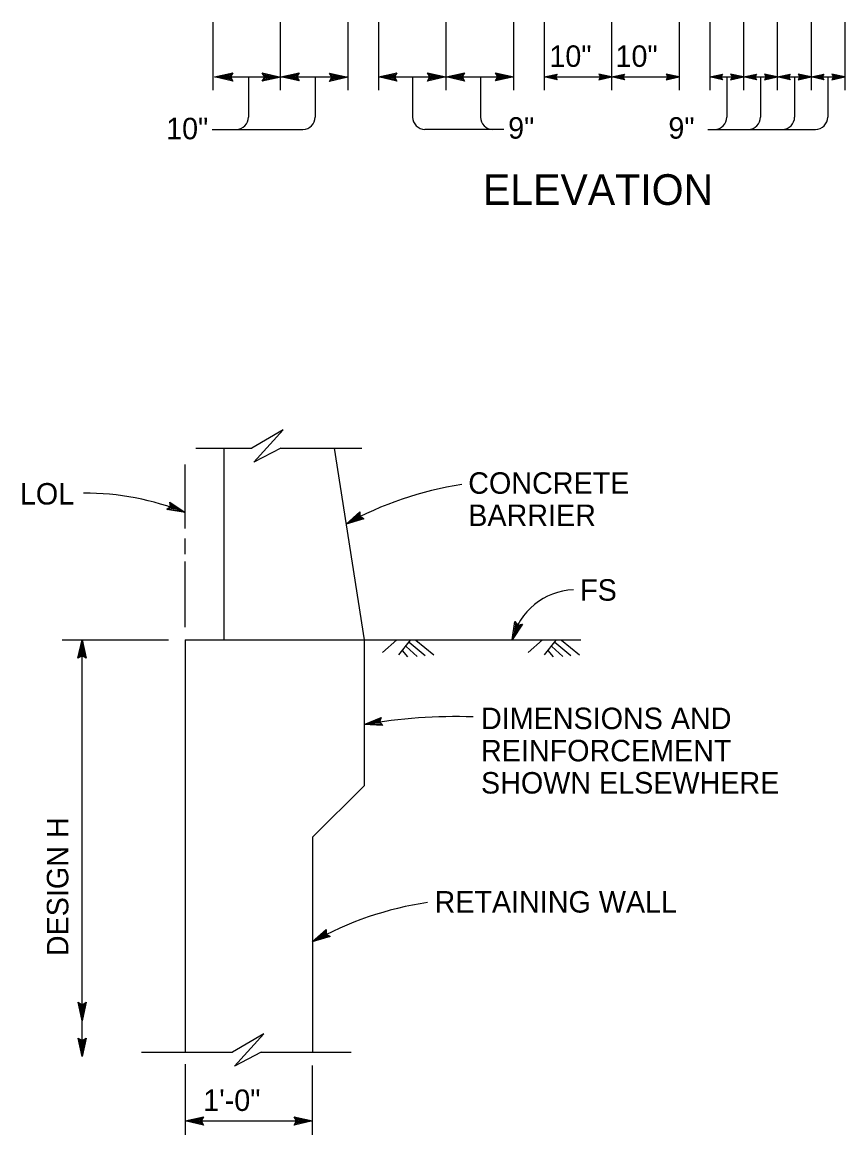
# Model space of a CAD drawing. Extents: x -894 to 866, y -472 to 714.
# Drawn here: x -254.6 to 13.5, y -26 to 336.7 of the extents above; entities that cross this region are included whole.
import ezdxf

# ---------------------------------------------------------------- set-up
doc = ezdxf.new("R2010")
doc.units = 0
for name, color, linetype in [('rd_PROFILE-OG', 7, 'Continuous'), ('str_Concrete-A', 7, 'Continuous'), ('str_Text-A', 7, 'Continuous')]:
    doc.layers.add(name, color=color, linetype=linetype)

msp = doc.modelspace()

# ---------------------------------------------------------------- linework, layer by layer
at = {"layer": 'rd_PROFILE-OG'}
for p, q in [((-143.17, 135.39), (-72.46, 135.39)), ((-132.49, 135.34), (-137.13, 131.21)), ((-128.1, 135.31), (-131.92, 130.45)), ((-128.47, 134.58), (-123.23, 130.27)), ((-126.31, 135.29), (-120.45, 130.47)), ((-85.01, 135.34), (-89.65, 131.21)), ((-80.62, 135.31), (-84.44, 130.45)), ((-81, 134.58), (-75.76, 130.27)), ((-78.84, 135.29), (-72.98, 130.47)), ((-130.7, 131.84), (-129.02, 129.79)), ((-129.43, 133.24), (-125.85, 129.98)), ((-83.22, 131.84), (-81.55, 129.79)), ((-81.95, 133.24), (-78.38, 129.98))]:
    msp.add_line(p, q, dxfattribs=at)
at = {"layer": 'str_Concrete-A'}
for p, q in [((-169.55, 203.83), (-179.71, 197.84)), ((-179.05, 193.24), (-169.55, 203.83)), ((-197.99, 197.84), (-179.71, 197.84)), ((-188.83, 197.84), (-188.83, 135.39)), ((-170.32, 197.84), (-179.05, 193.24)), ((-170.32, 197.84), (-143.91, 197.84)), ((-152.87, 197.84), (-143.18, 135.39)), ((-201.51, 135.39), (-143.17, 135.39)), ((-201.51, 135.37), (-201.51, 0.98)), ((-143.17, 135.37), (-143.17, 87.82)), ((-159.97, 71.02), (-143.17, 87.82)), ((-159.97, 71.02), (-159.97, 0.98)), ((-175.88, 6.98), (-186.04, 0.98)), ((-185.38, -3.61), (-175.88, 6.98)), ((-215.74, 0.98), (-186.04, 0.98)), ((-176.65, 0.98), (-185.38, -3.61)), ((-176.65, 0.98), (-147.36, 0.98))]:
    msp.add_line(p, q, dxfattribs=at)
at = {"layer": 'str_Text-A'}
for p, q in [((-192.46, 336.67), (-192.46, 314.56)), ((-170.46, 336.67), (-170.46, 314.56)), ((-148.46, 336.67), (-148.46, 314.56)), ((-138.46, 336.67), (-138.46, 314.56)), ((-116.46, 336.67), (-116.46, 314.56)), ((-94.46, 336.67), (-94.46, 314.56)), ((-84.46, 336.67), (-84.46, 314.56)), ((-62.46, 336.67), (-62.46, 314.56)), ((-40.46, 336.67), (-40.46, 314.56)), ((-30.46, 336.67), (-30.46, 314.56)), ((-19.46, 336.67), (-19.46, 314.56)), ((-8.46, 336.67), (-8.46, 314.56)), ((2.54, 336.67), (2.54, 314.56)), ((13.54, 336.67), (13.54, 314.56)), ((-191.93, 318.85), (-185.93, 320.18)), ((-190.54, 318.85), (-186.16, 319.82)), ((-189.17, 318.84), (-186.34, 319.47)), ((-185.93, 320.18), (-186.73, 318.85)), ((-185.93, 320.18), (-185.93, 320.18)), ((-175.53, 318.82), (-176.33, 320.16)), ((-176.33, 320.16), (-176.33, 320.16)), ((-176.33, 320.16), (-170.33, 318.82)), ((-176.11, 319.8), (-171.71, 318.82)), ((-175.88, 319.44), (-173.09, 318.82)), ((-170.33, 318.87), (-164.33, 320.2)), ((-168.94, 318.88), (-164.57, 319.84)), ((-167.57, 318.87), (-164.75, 319.5)), ((-166.19, 318.87), (-164.98, 319.14)), ((-164.33, 320.2), (-165.13, 318.87)), ((-164.33, 320.2), (-164.33, 320.2)), ((-153.63, 318.73), (-154.43, 320.07)), ((-154.43, 320.07), (-154.43, 320.07)), ((-154.43, 320.07), (-148.43, 318.73)), ((-154.22, 319.72), (-149.81, 318.73)), ((-153.98, 319.36), (-151.2, 318.74)), ((-138.44, 318.83), (-132.44, 320.16)), ((-137.05, 318.83), (-132.68, 319.8)), ((-135.68, 318.83), (-132.86, 319.45)), ((-132.44, 320.16), (-133.24, 318.83)), ((-132.44, 320.16), (-132.44, 320.16)), ((-121.71, 318.84), (-122.51, 320.18)), ((-122.51, 320.18), (-122.51, 320.18)), ((-122.51, 320.18), (-116.51, 318.84)), ((-122.29, 319.82), (-117.89, 318.84)), ((-122.06, 319.46), (-119.27, 318.84)), ((-121.88, 319.12), (-120.65, 318.84)), ((-116.39, 318.84), (-110.39, 320.17)), ((-115, 318.84), (-110.63, 319.81)), ((-113.63, 318.84), (-110.8, 319.46)), ((-110.39, 320.17), (-111.19, 318.84)), ((-110.39, 320.17), (-110.39, 320.17)), ((-99.54, 318.87), (-100.34, 320.21)), ((-100.34, 320.21), (-100.34, 320.21)), ((-100.34, 320.21), (-94.34, 318.87)), ((-100.13, 319.85), (-95.72, 318.87)), ((-99.89, 319.49), (-97.11, 318.87)), ((-99.72, 319.15), (-98.49, 318.87)), ((-84.46, 318.85), (-80.26, 319.78)), ((-83.49, 318.85), (-80.43, 319.53)), ((-82.53, 318.84), (-80.55, 319.28)), ((-80.26, 319.78), (-80.82, 318.85)), ((-80.26, 319.78), (-80.26, 319.78)), ((-62.46, 318.85), (-66.66, 319.78)), ((-66.66, 319.78), (-66.66, 319.78)), ((-66.66, 319.78), (-66.1, 318.85)), ((-63.44, 318.85), (-66.5, 319.53)), ((-64.4, 318.84), (-66.37, 319.28)), ((-62.46, 318.85), (-58.26, 319.78)), ((-62.46, 318.85), (-58.26, 319.78)), ((-61.49, 318.85), (-58.43, 319.53)), ((-61.49, 318.85), (-58.43, 319.53)), ((-60.53, 318.84), (-58.55, 319.28)), ((-60.53, 318.84), (-58.55, 319.28)), ((-58.26, 319.78), (-58.82, 318.85)), ((-58.26, 319.78), (-58.82, 318.85)), ((-58.26, 319.78), (-58.26, 319.78)), ((-58.26, 319.78), (-58.26, 319.78)), ((-40.45, 318.86), (-44.65, 319.79)), ((-44.65, 319.79), (-44.65, 319.79)), ((-44.65, 319.79), (-44.09, 318.86)), ((-41.43, 318.86), (-44.49, 319.54)), ((-42.39, 318.86), (-44.36, 319.3)), ((-30.46, 318.85), (-26.26, 319.78)), ((-29.49, 318.85), (-26.43, 319.53)), ((-28.53, 318.84), (-26.55, 319.28)), ((-26.26, 319.78), (-26.82, 318.85)), ((-26.26, 319.78), (-26.26, 319.78)), ((-19.46, 318.85), (-23.66, 319.78)), ((-23.66, 319.78), (-23.66, 319.78)), ((-23.66, 319.78), (-23.1, 318.85)), ((-20.44, 318.85), (-23.5, 319.53)), ((-21.4, 318.84), (-23.37, 319.28)), ((-19.46, 318.85), (-15.26, 319.78)), ((-18.49, 318.85), (-15.43, 319.53)), ((-17.53, 318.84), (-15.55, 319.28)), ((-15.26, 319.78), (-15.82, 318.85)), ((-15.26, 319.78), (-15.26, 319.78)), ((-8.46, 318.85), (-12.66, 319.78)), ((-12.66, 319.78), (-12.66, 319.78)), ((-12.66, 319.78), (-12.1, 318.85)), ((-9.44, 318.85), (-12.5, 319.53)), ((-10.4, 318.84), (-12.38, 319.28)), ((-8.46, 318.85), (-4.26, 319.78)), ((-7.49, 318.85), (-4.43, 319.53)), ((-6.53, 318.84), (-4.55, 319.28)), ((-4.26, 319.78), (-4.82, 318.85)), ((-4.26, 319.78), (-4.26, 319.78)), ((2.54, 318.85), (-1.66, 319.78)), ((-1.66, 319.78), (-1.66, 319.78)), ((-1.66, 319.78), (-1.1, 318.85)), ((1.56, 318.85), (-1.5, 319.53)), ((0.6, 318.84), (-1.38, 319.28)), ((2.54, 318.85), (6.74, 319.78)), ((3.51, 318.85), (6.57, 319.53)), ((4.47, 318.84), (6.45, 319.28)), ((6.74, 319.78), (6.18, 318.85)), ((6.74, 319.78), (6.74, 319.78)), ((13.54, 318.83), (9.34, 319.76)), ((9.34, 319.76), (9.34, 319.76)), ((9.34, 319.76), (9.9, 318.83)), ((12.57, 318.83), (9.5, 319.51)), ((11.61, 318.83), (9.63, 319.27)), ((-185.93, 317.51), (-191.93, 318.85)), ((-191.93, 318.85), (-191.93, 318.85)), ((-191.93, 318.85), (-148.46, 318.85)), ((-186.15, 317.86), (-190.55, 318.85)), ((-186.38, 318.22), (-189.17, 318.84)), ((-187.79, 318.84), (-186.58, 319.11)), ((-186.56, 318.57), (-187.79, 318.84)), ((-186.73, 318.85), (-185.93, 317.51)), ((-185.93, 317.51), (-185.93, 317.51)), ((-180.84, 318.99), (-180.84, 305.76)), ((-170.33, 318.82), (-176.33, 317.49)), ((-176.33, 317.49), (-175.53, 318.82)), ((-176.33, 317.49), (-176.33, 317.49)), ((-171.72, 318.82), (-176.09, 317.85)), ((-173.09, 318.82), (-175.91, 318.2)), ((-175.7, 319.1), (-174.47, 318.82)), ((-174.47, 318.82), (-175.68, 318.56)), ((-164.33, 317.53), (-170.33, 318.87)), ((-170.33, 318.87), (-170.33, 318.87)), ((-170.33, 318.82), (-170.33, 318.82)), ((-164.55, 317.89), (-168.96, 318.87)), ((-164.79, 318.25), (-167.57, 318.87)), ((-164.96, 318.59), (-166.19, 318.87)), ((-165.13, 318.87), (-164.33, 317.53)), ((-164.33, 317.53), (-164.33, 317.53)), ((-159.08, 318.83), (-159.08, 305.76)), ((-148.43, 318.73), (-154.43, 317.4)), ((-154.43, 317.4), (-153.63, 318.73)), ((-154.43, 317.4), (-154.43, 317.4)), ((-149.83, 318.73), (-154.2, 317.76)), ((-151.2, 318.74), (-154.02, 318.11)), ((-153.81, 319.01), (-152.58, 318.74)), ((-152.58, 318.74), (-153.79, 318.47)), ((-148.43, 318.73), (-148.43, 318.73)), ((-138.46, 318.85), (-94.46, 318.85)), ((-132.44, 317.49), (-138.44, 318.83)), ((-138.44, 318.83), (-138.44, 318.83)), ((-132.66, 317.85), (-137.06, 318.83)), ((-132.9, 318.2), (-135.68, 318.83)), ((-134.3, 318.83), (-133.09, 319.09)), ((-133.07, 318.55), (-134.3, 318.83)), ((-133.24, 318.83), (-132.44, 317.49)), ((-132.44, 317.49), (-132.44, 317.49)), ((-127.33, 318.99), (-127.33, 305.76)), ((-116.51, 318.84), (-122.51, 317.51)), ((-122.51, 317.51), (-121.71, 318.84)), ((-122.51, 317.51), (-122.51, 317.51)), ((-117.9, 318.84), (-122.27, 317.87)), ((-119.27, 318.84), (-122.09, 318.22)), ((-120.65, 318.84), (-121.86, 318.58)), ((-116.51, 318.84), (-116.51, 318.84)), ((-110.39, 317.5), (-116.39, 318.84)), ((-116.39, 318.84), (-116.39, 318.84)), ((-110.61, 317.86), (-115.01, 318.84)), ((-110.84, 318.22), (-113.63, 318.84)), ((-112.25, 318.84), (-111.04, 319.1)), ((-111.02, 318.56), (-112.25, 318.84)), ((-111.19, 318.84), (-110.39, 317.5)), ((-110.39, 317.5), (-110.39, 317.5)), ((-105.23, 318.83), (-105.23, 305.76)), ((-94.34, 318.87), (-100.34, 317.54)), ((-100.34, 317.54), (-99.54, 318.87)), ((-100.34, 317.54), (-100.34, 317.54)), ((-95.73, 318.86), (-100.11, 317.9)), ((-97.11, 318.87), (-99.93, 318.24)), ((-98.49, 318.87), (-99.7, 318.6)), ((-94.34, 318.87), (-94.34, 318.87)), ((-80.26, 317.91), (-84.46, 318.85)), ((-84.46, 318.85), (-84.46, 318.85)), ((-84.46, 318.85), (-73.46, 318.85)), ((-80.42, 318.16), (-83.5, 318.85)), ((-80.58, 318.41), (-82.53, 318.84)), ((-81.56, 318.84), (-80.72, 319.03)), ((-80.7, 318.65), (-81.56, 318.84)), ((-80.82, 318.85), (-80.26, 317.91)), ((-80.26, 317.91), (-80.26, 317.91)), ((-73.46, 318.85), (-62.46, 318.85)), ((-66.1, 318.85), (-66.66, 317.91)), ((-66.66, 317.91), (-62.46, 318.85)), ((-66.66, 317.91), (-66.66, 317.91)), ((-66.51, 318.16), (-63.43, 318.85)), ((-66.35, 318.41), (-64.4, 318.84)), ((-66.22, 318.65), (-65.36, 318.84)), ((-65.36, 318.84), (-66.21, 319.03)), ((-58.26, 317.91), (-62.46, 318.85)), ((-62.46, 318.85), (-62.46, 318.85)), ((-58.26, 317.91), (-62.46, 318.85)), ((-62.46, 318.85), (-62.46, 318.85)), ((-62.46, 318.85), (-62.46, 318.85)), ((-62.46, 318.85), (-51.46, 318.85)), ((-58.42, 318.16), (-61.5, 318.85)), ((-58.42, 318.16), (-61.5, 318.85)), ((-58.58, 318.41), (-60.53, 318.84)), ((-58.58, 318.41), (-60.53, 318.84)), ((-59.56, 318.84), (-58.72, 319.03)), ((-59.56, 318.84), (-58.72, 319.03)), ((-58.7, 318.65), (-59.56, 318.84)), ((-58.7, 318.65), (-59.56, 318.84)), ((-58.82, 318.85), (-58.26, 317.91)), ((-58.82, 318.85), (-58.26, 317.91)), ((-58.26, 317.91), (-58.26, 317.91)), ((-58.26, 317.91), (-58.26, 317.91)), ((-51.46, 318.85), (-40.46, 318.85)), ((-44.09, 318.86), (-44.65, 317.92)), ((-44.65, 317.92), (-40.45, 318.86)), ((-44.65, 317.92), (-44.65, 317.92)), ((-44.5, 318.17), (-41.42, 318.86)), ((-44.34, 318.42), (-42.39, 318.86)), ((-44.21, 318.66), (-43.35, 318.86)), ((-43.35, 318.86), (-44.2, 319.04)), ((-40.45, 318.86), (-40.45, 318.86)), ((-30.46, 318.85), (-19.46, 318.85)), ((-26.26, 317.91), (-30.46, 318.85)), ((-30.46, 318.85), (-30.46, 318.85)), ((-26.42, 318.16), (-29.5, 318.85)), ((-26.58, 318.41), (-28.53, 318.84)), ((-27.56, 318.84), (-26.72, 319.03)), ((-26.7, 318.65), (-27.56, 318.84)), ((-26.82, 318.85), (-26.26, 317.91)), ((-26.26, 317.91), (-26.26, 317.91)), ((-24.88, 318.83), (-24.88, 305.76)), ((-23.1, 318.85), (-23.66, 317.91)), ((-23.66, 317.91), (-19.46, 318.85)), ((-23.66, 317.91), (-23.66, 317.91)), ((-23.51, 318.16), (-20.43, 318.85)), ((-23.35, 318.41), (-21.4, 318.84)), ((-23.22, 318.65), (-22.36, 318.84)), ((-22.36, 318.84), (-23.21, 319.03)), ((-19.46, 318.85), (-19.46, 318.85)), ((-19.46, 318.85), (-8.46, 318.85)), ((-15.26, 317.91), (-19.46, 318.85)), ((-19.46, 318.85), (-19.46, 318.85)), ((-15.42, 318.16), (-18.5, 318.85)), ((-15.58, 318.41), (-17.53, 318.84)), ((-16.56, 318.84), (-15.72, 319.03)), ((-15.7, 318.65), (-16.56, 318.84)), ((-15.82, 318.85), (-15.26, 317.91)), ((-15.26, 317.91), (-15.26, 317.91)), ((-13.92, 318.83), (-13.92, 305.76)), ((-12.1, 318.85), (-12.66, 317.91)), ((-12.66, 317.91), (-8.46, 318.85)), ((-12.66, 317.91), (-12.66, 317.91)), ((-12.51, 318.16), (-9.43, 318.85)), ((-12.35, 318.41), (-10.4, 318.84)), ((-12.23, 318.65), (-11.36, 318.84)), ((-11.36, 318.84), (-12.21, 319.03)), ((-8.46, 318.85), (2.54, 318.85)), ((-4.26, 317.91), (-8.46, 318.85)), ((-8.46, 318.85), (-8.46, 318.85)), ((-8.46, 318.85), (-8.46, 318.85)), ((-4.42, 318.16), (-7.5, 318.85)), ((-4.58, 318.41), (-6.53, 318.84)), ((-5.56, 318.84), (-4.72, 319.03)), ((-4.7, 318.65), (-5.56, 318.84)), ((-4.82, 318.85), (-4.26, 317.91)), ((-4.26, 317.91), (-4.26, 317.91)), ((-2.81, 318.83), (-2.81, 305.76)), ((-1.1, 318.85), (-1.66, 317.91)), ((-1.66, 317.91), (2.54, 318.85)), ((-1.66, 317.91), (-1.66, 317.91)), ((-1.51, 318.16), (1.57, 318.85)), ((-1.35, 318.41), (0.6, 318.84)), ((-1.23, 318.65), (-0.36, 318.84)), ((-0.36, 318.84), (-1.21, 319.03)), ((6.74, 317.91), (2.54, 318.85)), ((2.54, 318.85), (2.54, 318.85)), ((2.54, 318.85), (2.54, 318.85)), ((2.54, 318.85), (13.54, 318.85)), ((6.58, 318.16), (3.5, 318.85)), ((6.42, 318.41), (4.47, 318.84)), ((5.44, 318.84), (6.28, 319.03)), ((6.3, 318.65), (5.44, 318.84)), ((6.18, 318.85), (6.74, 317.91)), ((6.74, 317.91), (6.74, 317.91)), ((8, 318.83), (8, 305.76)), ((9.9, 318.83), (9.34, 317.89)), ((9.34, 317.89), (13.54, 318.83)), ((9.34, 317.89), (9.34, 317.89)), ((9.49, 318.14), (12.57, 318.83)), ((9.65, 318.39), (11.61, 318.83)), ((9.78, 318.63), (10.64, 318.83)), ((10.64, 318.83), (9.79, 319.01)), ((13.54, 318.83), (13.54, 318.83)), ((-192.7, 301.76), (-184.84, 301.76)), ((-184.84, 301.76), (-163.08, 301.76)), ((-97.58, 301.76), (-123.32, 301.76)), ((-31.12, 301.76), (-28.88, 301.76)), ((-28.88, 301.76), (-17.92, 301.76)), ((-17.92, 301.76), (-6.81, 301.76)), ((-6.81, 301.76), (4, 301.76)), ((-201.51, 171.67), (-201.51, 192.49)), ((-201.51, 163.33), (-201.51, 168.39)), ((-201.51, 139.47), (-201.51, 160.94)), ((-241.57, 135.39), (-206.93, 135.39)), ((-236.42, 129.39), (-235.08, 135.39)), ((-235.08, 135.39), (-235.08, 135.39)), ((-235.08, 135.39), (-233.75, 129.39)), ((-235.08, -0.48), (-235.08, 135.39)), ((-236.06, 129.6), (-235.08, 134.01)), ((-235.7, 129.84), (-235.08, 132.62)), ((-235.36, 130.01), (-235.08, 131.24)), ((-235.08, 133.99), (-234.11, 129.62)), ((-235.08, 132.62), (-234.46, 129.8)), ((-235.08, 131.24), (-234.82, 130.03)), ((-235.08, 130.19), (-236.42, 129.39)), ((-236.42, 129.39), (-236.42, 129.39)), ((-233.75, 129.39), (-235.08, 130.19)), ((-233.75, 129.39), (-233.75, 129.39)), ((-235.08, 11.21), (-236.41, 17.21)), ((-236.41, 17.21), (-236.41, 17.21)), ((-236.41, 17.21), (-235.08, 16.41)), ((-235.08, 12.6), (-236.05, 16.97)), ((-235.08, 13.97), (-235.7, 16.79)), ((-235.08, 15.35), (-235.35, 16.56)), ((-235.08, 16.41), (-233.74, 17.21)), ((-233.74, 17.21), (-235.08, 11.21)), ((-234.1, 16.99), (-235.08, 12.59)), ((-234.46, 16.76), (-235.08, 13.97)), ((-234.8, 16.58), (-235.08, 15.35)), ((-233.74, 17.21), (-233.74, 17.21)), ((-235.08, 11.21), (-235.08, 11.21)), ((-235.08, -0.48), (-236.41, 5.52)), ((-236.41, 5.52), (-236.41, 5.52)), ((-236.41, 5.52), (-235.08, 4.72)), ((-235.08, 0.91), (-236.05, 5.28)), ((-235.08, 2.28), (-235.7, 5.1)), ((-235.08, 3.66), (-235.35, 4.87)), ((-235.08, 4.72), (-233.74, 5.52)), ((-233.74, 5.52), (-235.08, -0.48)), ((-234.1, 5.3), (-235.08, 0.9)), ((-234.46, 5.06), (-235.08, 2.28)), ((-234.8, 4.89), (-235.08, 3.66)), ((-233.74, 5.52), (-233.74, 5.52)), ((-235.08, -0.48), (-235.08, -0.48)), ((-159.97, -25.93), (-159.97, -3.36)), ((-201.51, -21.45), (-195.51, -20.12)), ((-201.51, -21.45), (-159.97, -21.45)), ((-195.51, -22.79), (-201.51, -21.45)), ((-201.51, -21.45), (-201.51, -21.45)), ((-195.72, -22.43), (-200.13, -21.45)), ((-200.12, -21.44), (-195.74, -20.48)), ((-198.74, -21.45), (-195.92, -20.82)), ((-195.96, -22.07), (-198.74, -21.45)), ((-197.36, -21.45), (-196.15, -21.18)), ((-196.13, -21.72), (-197.36, -21.45)), ((-195.51, -20.12), (-196.31, -21.45)), ((-196.31, -21.45), (-195.51, -22.79)), ((-195.51, -20.12), (-195.51, -20.12)), ((-165.17, -21.45), (-165.97, -20.11)), ((-165.97, -20.11), (-165.97, -20.11)), ((-165.97, -20.11), (-159.97, -21.45)), ((-159.97, -21.45), (-165.97, -22.78)), ((-165.97, -22.78), (-165.17, -21.45)), ((-165.75, -20.46), (-161.35, -21.45)), ((-161.36, -21.45), (-165.74, -22.42)), ((-162.73, -21.44), (-165.56, -22.07)), ((-165.52, -20.82), (-162.73, -21.44)), ((-165.34, -21.17), (-164.12, -21.44)), ((-164.12, -21.44), (-165.32, -21.71)), ((-159.97, -21.45), (-159.97, -21.45)), ((-195.51, -22.79), (-195.51, -22.79)), ((-165.97, -22.78), (-165.97, -22.78))]:
    msp.add_line(p, q, dxfattribs=at)
for points in [[(-206.48, 180.27), (-201.51, 176.82), (-207.47, 177.83), (-207.14, 178.08), (-202.78, 177.33), (-206.42, 179.86), (-206.35, 179.46), (-204.02, 177.84), (-206.82, 178.32), (-206.49, 178.56), (-205.28, 178.36), (-206.29, 179.06), (-206.25, 178.75), (-207.47, 177.83), (-206.25, 178.75)], [(-143.23, 174.82), (-149.03, 173.09), (-144.51, 177.11), (-144.52, 176.71), (-147.84, 173.76), (-143.58, 175.02), (-143.94, 175.23), (-146.65, 174.42), (-144.54, 176.3), (-144.55, 175.89), (-145.47, 175.08), (-144.29, 175.43), (-144.56, 175.59), (-144.51, 177.11), (-144.56, 175.59)], [(-91.51, 140.44), (-94.86, 135.4), (-93.97, 141.38), (-93.72, 141.06), (-94.37, 136.68), (-91.92, 140.37), (-92.32, 140.3), (-93.88, 137.94), (-93.47, 140.74), (-93.22, 140.42), (-93.4, 139.21), (-92.72, 140.23), (-93.03, 140.18), (-93.97, 141.38), (-93.03, 140.18)], [(-137.13, 107.45), (-143.17, 107.75), (-137.57, 110.04), (-137.72, 109.66), (-141.82, 107.99), (-137.39, 107.76), (-137.66, 108.07), (-140.49, 108.21), (-137.87, 109.28), (-138.02, 108.9), (-139.15, 108.44), (-137.92, 108.38), (-138.13, 108.62), (-137.57, 110.04), (-138.13, 108.62)], [(-154.23, 38.64), (-160.03, 36.91), (-155.51, 40.93), (-155.52, 40.53), (-158.83, 37.58), (-154.58, 38.84), (-154.93, 39.04), (-157.65, 38.23), (-155.53, 40.12), (-155.55, 39.71), (-156.46, 38.9), (-155.28, 39.25), (-155.56, 39.41), (-155.51, 40.93), (-155.56, 39.41)]]:
    msp.add_lwpolyline(points, close=True, dxfattribs=at)
msp.add_lwpolyline([(-201.51, -2.96), (-201.51, -25.96)], dxfattribs=at)
for centre, radius, start, end in [((-184.84, 305.76), 4, 270, 0), ((-163.08, 305.76), 4, 270, 0), ((-123.33, 305.76), 4, 180, 270), ((-101.23, 305.76), 4, 180, 270), ((-28.88, 305.76), 4, 270, 0), ((-17.92, 305.76), 4, 270, 0), ((-6.81, 305.76), 4, 270, 0), ((4, 305.76), 4, 270, 0), ((-94.84, 76.01), 111.18, 98.5144, 119.1703), ((-233.81, 97.59), 85.56, 67.818, 90.5124), ((-74.11, 130.32), 21.36, 92.1674, 166.2936), ((-112.98, -68), 178.33, 88.2744, 99.7468), ((-105.84, -60.17), 111.18, 98.5828, 119.1703)]:
    msp.add_arc(centre, radius, start, end, dxfattribs=at)

# ---------------------------------------------------------------- texts
for s, height, p in [('10"', 7, (-82.75, 322.13)), ('10"', 7, (-61.19, 322.13)), ('10"', 7, (-207.69, 298.53)), ('9"', 7, (-96.19, 298.73)), ('9"', 7, (-43.95, 298.73)), ('ELEVATION', 10, (-104.41, 277.14)), ('CONCRETE', 7, (-109.2, 182.98)), ('LOL', 7, (-255.36, 179.47)), ('BARRIER', 7, (-109.2, 172.48)), ('FS', 7, (-72.73, 148.12)), ('DIMENSIONS AND', 7, (-105.04, 106.26)), ('REINFORCEMENT', 7, (-105.04, 95.76)), ('SHOWN ELSEWHERE', 7, (-105.04, 85.26)), ('RETAINING WALL', 7, (-120.19, 46.46)), ('1\'-0"', 7, (-195.58, -18.2))]:
    msp.add_text(s, height=height, dxfattribs=at).set_placement(p)
msp.add_text('DESIGN H', height=7, rotation=90, dxfattribs=at).set_placement((-239.56, 32.25))

doc.saveas('drawing.dxf')
